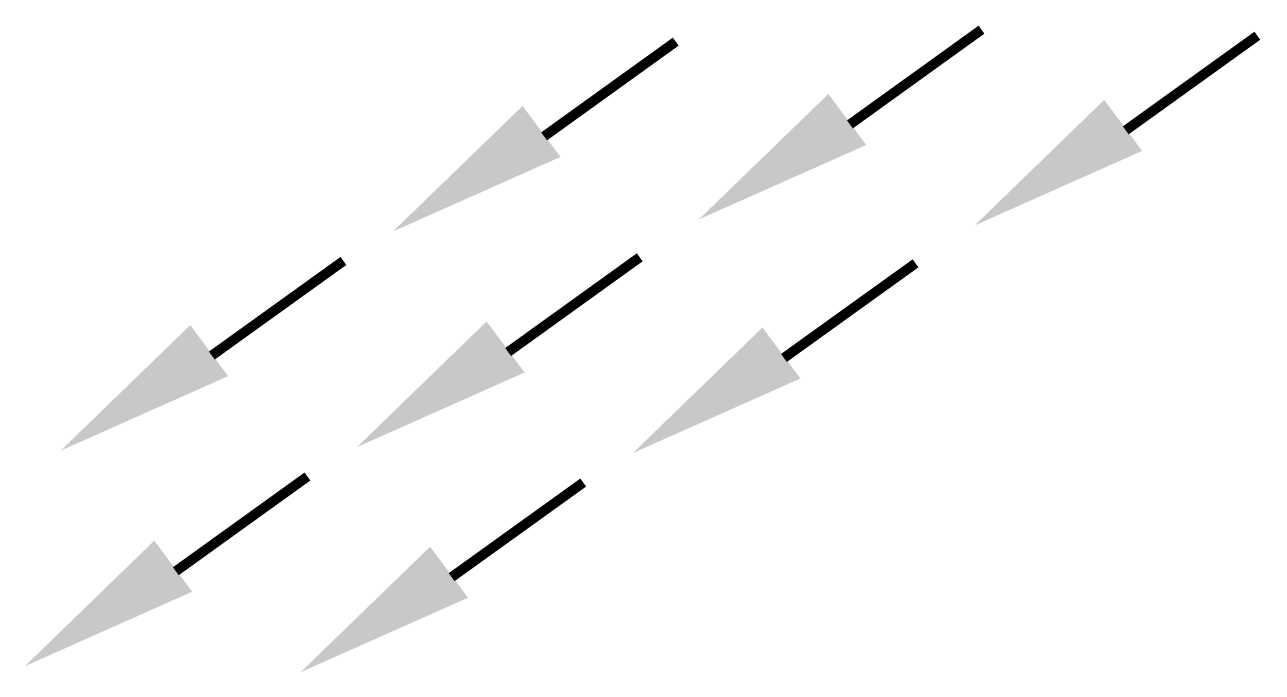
# Model space of a CAD drawing. Extents: x 0 to 12.5, y -0.1 to 6.5.
import ezdxf

# ---------------------------------------------------------------- set-up
doc = ezdxf.new("R2010")
doc.units = 0
doc.header["$MEASUREMENT"] = 0
doc.layers.get('0').update_dxf_attribs({"linetype": 'CONTINUOUS'})

msp = doc.modelspace()

# ---------------------------------------------------------------- linework, layer by layer
at = {"const_width": 0.1}
for points in [[(8.351, 5.48), (9.682, 6.438)], [(11.142, 5.42), (12.474, 6.377)], [(5.256, 5.359), (6.588, 6.317)], [(1.893, 3.142), (3.225, 4.099)], [(4.892, 3.178), (6.224, 4.136)], [(7.683, 3.118), (9.015, 4.075)], [(1.529, 0.961), (2.861, 1.919)], [(4.32, 0.901), (5.652, 1.858)]]:
    msp.add_lwpolyline(points, dxfattribs=at)
for points in [[(6.822, 4.519), (8.133, 5.788), (8.516, 5.272)], [(3.727, 4.398), (5.038, 5.667), (5.422, 5.151)], [(9.613, 4.458), (10.924, 5.728), (11.308, 5.212)], [(0.364, 2.181), (1.675, 3.45), (2.059, 2.934)], [(3.363, 2.217), (4.674, 3.487), (5.058, 2.971)], [(6.154, 2.156), (7.466, 3.426), (7.849, 2.91)], [(0, 0), (1.311, 1.27), (1.695, 0.754)], [(2.791, -0.061), (4.102, 1.209), (4.486, 0.693)]]:
    msp.add_solid(points)

doc.saveas('drawing.dxf')
